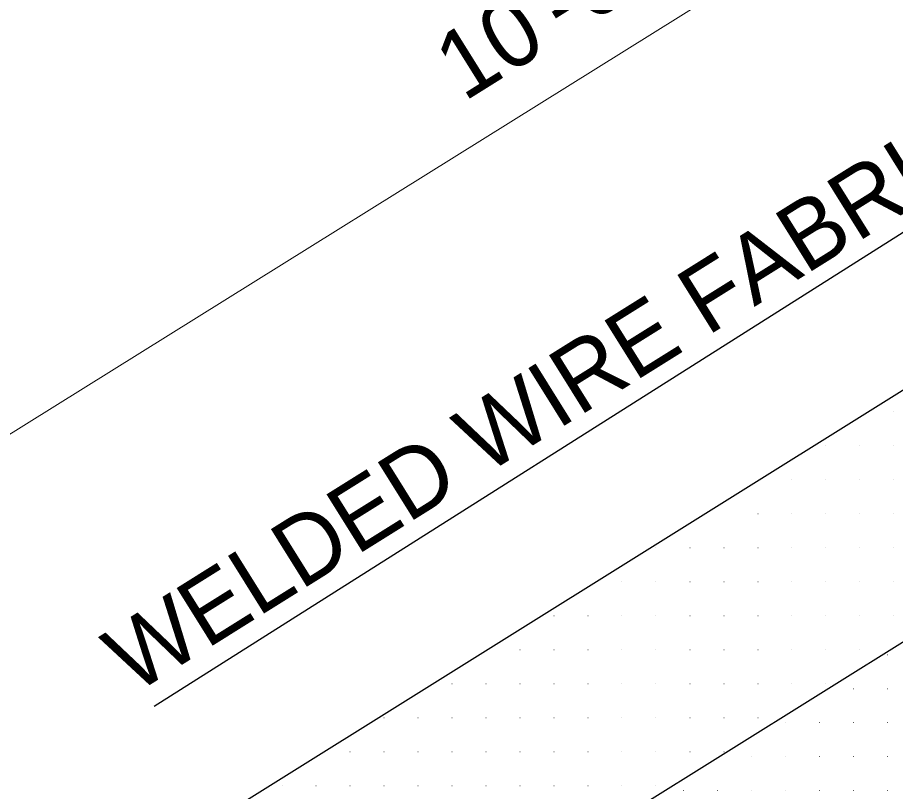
# Model space of a CAD drawing. Extents: x 1377 to 5086, y 253 to 2921.
# Drawn here: x 3244.7 to 3399.8, y 1982.8 to 2119.5 of the extents above; entities that cross this region are included whole.
import ezdxf

# ---------------------------------------------------------------- set-up
doc = ezdxf.new("R2010")
doc.units = 0
doc.header["$LTSCALE"] = 4.8
doc.layers.add('1', color=7, linetype='Continuous', lineweight=13)

msp = doc.modelspace()

# ---------------------------------------------------------------- linework, layer by layer
at = {"layer": '1'}
for p, q in [((3096.666, 1954.42), (3641.963, 2294.403)), ((3399.531, 2049.829), (3399.561, 2049.829)), ((3387.531, 2043.829), (3387.561, 2043.829)), ((3393.531, 2043.829), (3393.561, 2043.829)), ((3399.531, 2043.829), (3399.561, 2043.829)), ((3381.531, 2037.829), (3381.561, 2037.829)), ((3387.531, 2037.829), (3387.561, 2037.829)), ((3393.531, 2037.829), (3393.561, 2037.829)), ((3399.531, 2037.829), (3399.561, 2037.829)), ((3375.531, 2031.829), (3375.561, 2031.829)), ((3381.531, 2031.829), (3381.561, 2031.829)), ((3387.531, 2031.829), (3387.561, 2031.829)), ((3393.531, 2031.829), (3393.561, 2031.829)), ((3399.531, 2031.829), (3399.561, 2031.829)), ((3357.501, 2025.829), (3357.531, 2025.829)), ((3363.501, 2025.829), (3363.531, 2025.829)), ((3363.531, 2025.829), (3363.561, 2025.829)), ((3369.531, 2025.829), (3369.561, 2025.829)), ((3375.531, 2025.829), (3375.561, 2025.829)), ((3381.531, 2025.829), (3381.561, 2025.829)), ((3387.531, 2025.829), (3387.561, 2025.829)), ((3393.531, 2025.829), (3393.561, 2025.829)), ((3399.531, 2025.829), (3399.561, 2025.829)), ((3351.501, 2019.829), (3351.531, 2019.829)), ((3357.501, 2019.829), (3357.531, 2019.829)), ((3363.501, 2019.829), (3363.531, 2019.829)), ((3363.531, 2019.829), (3363.561, 2019.829)), ((3369.531, 2019.829), (3369.561, 2019.829)), ((3375.531, 2019.829), (3375.561, 2019.829)), ((3381.531, 2019.829), (3381.561, 2019.829)), ((3387.531, 2019.829), (3387.561, 2019.829)), ((3393.531, 2019.829), (3393.561, 2019.829)), ((3399.531, 2019.829), (3399.561, 2019.829)), ((3339.501, 2013.829), (3339.531, 2013.829)), ((3345.501, 2013.829), (3345.531, 2013.829)), ((3351.501, 2013.829), (3351.531, 2013.829)), ((3357.501, 2013.829), (3357.531, 2013.829)), ((3363.501, 2013.829), (3363.531, 2013.829)), ((3363.531, 2013.829), (3363.561, 2013.829)), ((3369.531, 2013.829), (3369.561, 2013.829)), ((3375.531, 2013.829), (3375.561, 2013.829)), ((3381.531, 2013.829), (3381.561, 2013.829)), ((3387.531, 2013.829), (3387.561, 2013.829)), ((3393.531, 2013.829), (3393.561, 2013.829)), ((3399.531, 2013.829), (3399.561, 2013.829)), ((3333.501, 2007.829), (3333.531, 2007.829)), ((3339.501, 2007.829), (3339.531, 2007.829)), ((3345.501, 2007.829), (3345.531, 2007.829)), ((3351.501, 2007.829), (3351.531, 2007.829)), ((3357.501, 2007.829), (3357.531, 2007.829)), ((3363.501, 2007.829), (3363.531, 2007.829)), ((3363.531, 2007.829), (3363.561, 2007.829)), ((3369.531, 2007.829), (3369.561, 2007.829)), ((3375.531, 2007.829), (3375.561, 2007.829)), ((3381.531, 2007.829), (3381.561, 2007.829)), ((3387.531, 2007.829), (3387.561, 2007.829)), ((3393.531, 2007.829), (3393.561, 2007.829)), ((3398.393, 2006.961), (3398.423, 2006.961)), ((3321.471, 2001.829), (3321.501, 2001.829)), ((3321.501, 2001.829), (3321.531, 2001.829)), ((3327.501, 2001.829), (3327.531, 2001.829)), ((3333.501, 2001.829), (3333.531, 2001.829)), ((3339.501, 2001.829), (3339.531, 2001.829)), ((3345.501, 2001.829), (3345.531, 2001.829)), ((3351.501, 2001.829), (3351.531, 2001.829)), ((3357.501, 2001.829), (3357.531, 2001.829)), ((3363.501, 2001.829), (3363.531, 2001.829)), ((3363.531, 2001.829), (3363.561, 2001.829)), ((3369.531, 2001.829), (3369.561, 2001.829)), ((3375.531, 2001.829), (3375.561, 2001.829)), ((3381.531, 2001.829), (3381.561, 2001.829)), ((3387.531, 2001.829), (3387.561, 2001.829)), ((3392.393, 2000.961), (3392.423, 2000.961)), ((3398.393, 2000.961), (3398.423, 2000.961)), ((3309.471, 1995.829), (3309.501, 1995.829)), ((3315.471, 1995.829), (3315.501, 1995.829)), ((3321.471, 1995.829), (3321.501, 1995.829)), ((3321.501, 1995.829), (3321.531, 1995.829)), ((3327.501, 1995.829), (3327.531, 1995.829)), ((3333.501, 1995.829), (3333.531, 1995.829)), ((3339.501, 1995.829), (3339.531, 1995.829)), ((3345.501, 1995.829), (3345.531, 1995.829)), ((3351.501, 1995.829), (3351.531, 1995.829)), ((3357.501, 1995.829), (3357.531, 1995.829)), ((3363.501, 1995.829), (3363.531, 1995.829)), ((3363.531, 1995.829), (3363.561, 1995.829)), ((3369.531, 1995.829), (3369.561, 1995.829)), ((3375.531, 1995.829), (3375.561, 1995.829)), ((3380.393, 1994.961), (3380.423, 1994.961)), ((3386.393, 1994.961), (3386.423, 1994.961)), ((3392.393, 1994.961), (3392.423, 1994.961)), ((3398.393, 1994.961), (3398.423, 1994.961)), ((3303.471, 1989.829), (3303.501, 1989.829)), ((3309.471, 1989.829), (3309.501, 1989.829)), ((3315.471, 1989.829), (3315.501, 1989.829)), ((3321.471, 1989.829), (3321.501, 1989.829)), ((3321.501, 1989.829), (3321.531, 1989.829)), ((3327.501, 1989.829), (3327.531, 1989.829)), ((3333.501, 1989.829), (3333.531, 1989.829)), ((3339.501, 1989.829), (3339.531, 1989.829)), ((3345.501, 1989.829), (3345.531, 1989.829)), ((3351.501, 1989.829), (3351.531, 1989.829)), ((3357.501, 1989.829), (3357.531, 1989.829)), ((3363.501, 1989.829), (3363.531, 1989.829)), ((3363.531, 1989.829), (3363.561, 1989.829)), ((3369.531, 1989.829), (3369.561, 1989.829)), ((3374.393, 1988.961), (3374.423, 1988.961)), ((3380.393, 1988.961), (3380.423, 1988.961)), ((3386.393, 1988.961), (3386.423, 1988.961)), ((3392.393, 1988.961), (3392.423, 1988.961)), ((3398.393, 1988.961), (3398.423, 1988.961)), ((3291.471, 1983.829), (3291.501, 1983.829)), ((3297.471, 1983.829), (3297.501, 1983.829)), ((3303.471, 1983.829), (3303.501, 1983.829)), ((3309.471, 1983.829), (3309.501, 1983.829)), ((3315.471, 1983.829), (3315.501, 1983.829)), ((3321.471, 1983.829), (3321.501, 1983.829)), ((3321.501, 1983.829), (3321.531, 1983.829)), ((3327.501, 1983.829), (3327.531, 1983.829)), ((3333.501, 1983.829), (3333.531, 1983.829)), ((3339.501, 1983.829), (3339.531, 1983.829)), ((3345.501, 1983.829), (3345.531, 1983.829)), ((3351.501, 1983.829), (3351.531, 1983.829)), ((3357.501, 1983.829), (3357.531, 1983.829)), ((3362.363, 1982.961), (3362.393, 1982.961)), ((3368.363, 1982.961), (3368.393, 1982.961)), ((3368.393, 1982.961), (3368.423, 1982.961)), ((3374.393, 1982.961), (3374.423, 1982.961)), ((3380.393, 1982.961), (3380.423, 1982.961)), ((3386.393, 1982.961), (3386.423, 1982.961)), ((3392.393, 1982.961), (3392.423, 1982.961)), ((3398.393, 1982.961), (3398.423, 1982.961))]:
    msp.add_line(p, q, dxfattribs=at)
at = {"layer": '1', "lineweight": 25}
for p, q in [((3167.434, 1907.813), (3713.78, 2248.735)), ((3268.866, 1997.851), (3409.288, 2086.715)), ((3202.578, 1885.403), (3434.433, 2029.959))]:
    msp.add_line(p, q, dxfattribs=at)

# ---------------------------------------------------------------- texts
at = {"layer": '1'}
for s, p in [("10'-0'' MIN.", (3323.608, 2104.517)), ('WELDED WIRE FABRIC', (3265.255, 1999.837))]:
    msp.add_text(s, height=12, rotation=32, dxfattribs=at).set_placement(p)

doc.saveas('drawing.dxf')
